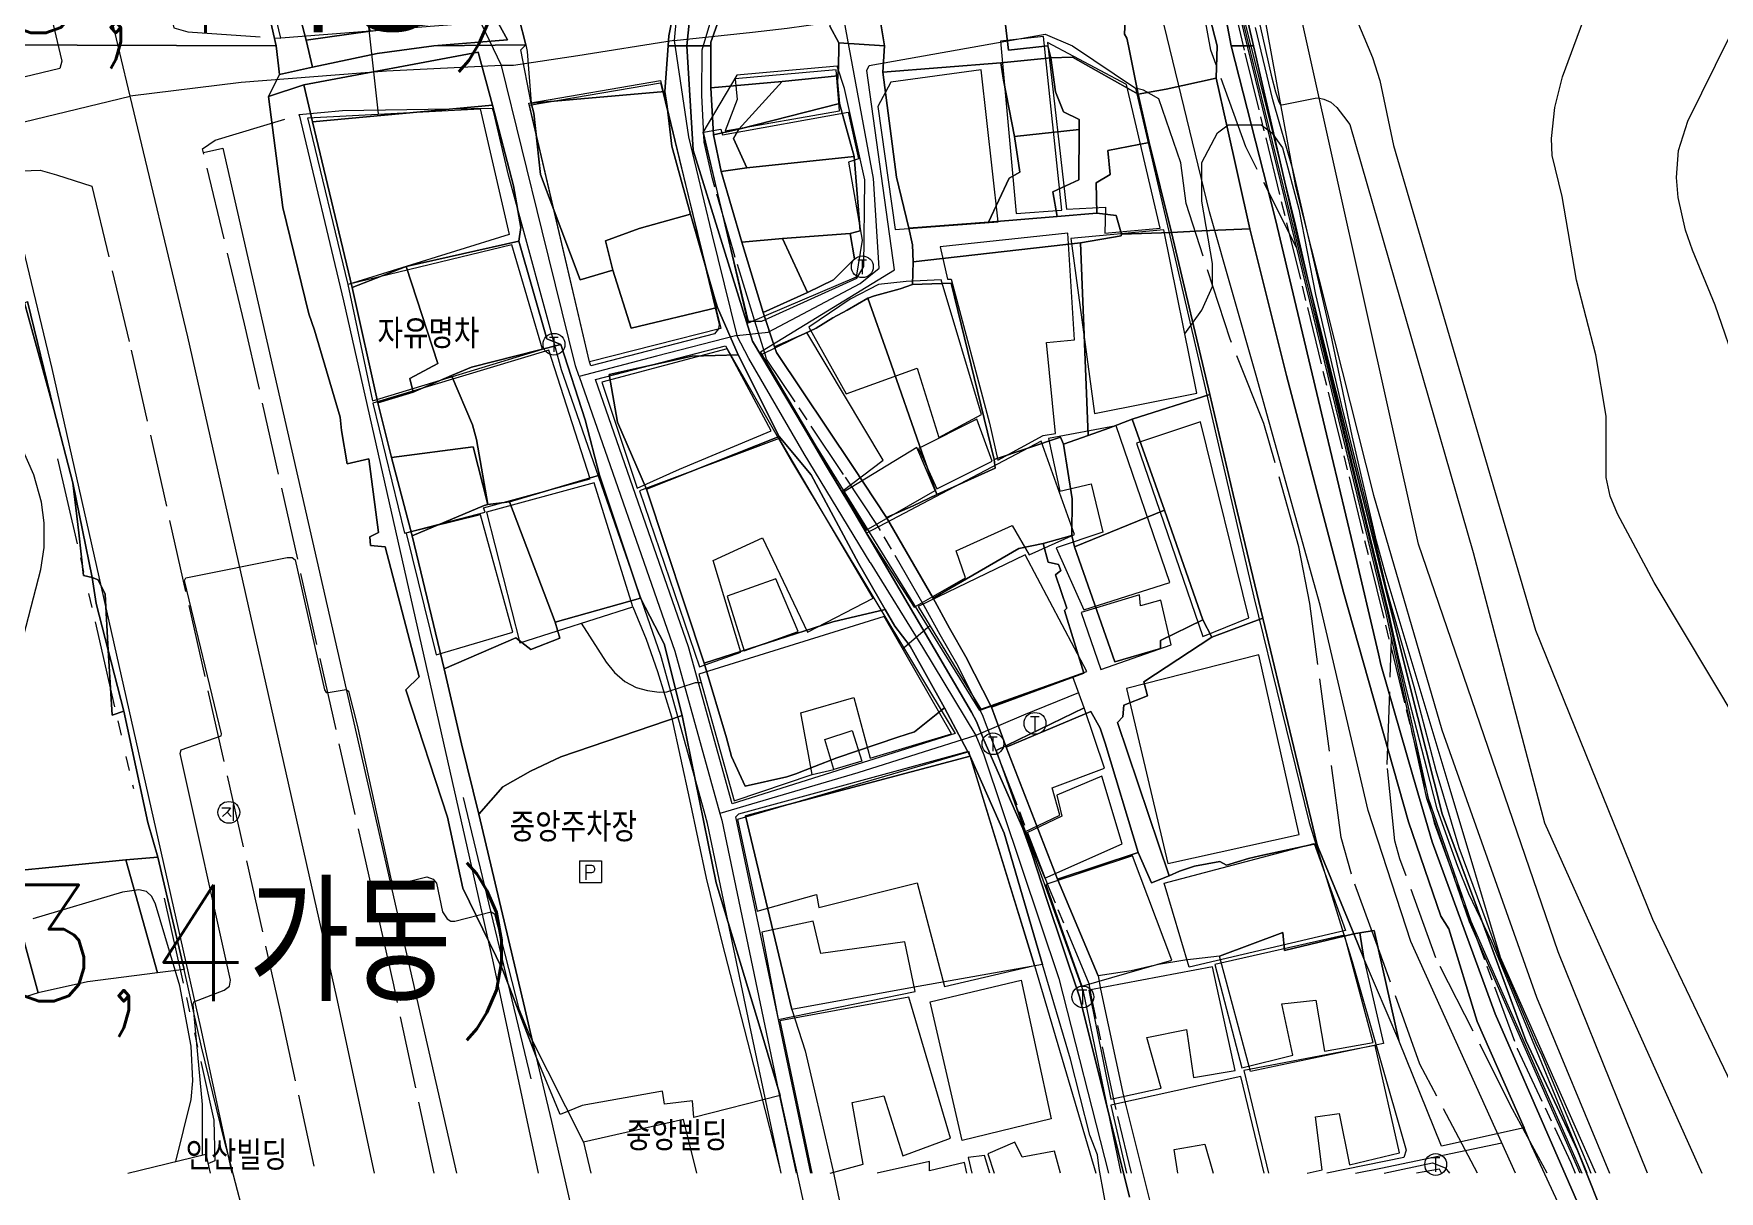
# Model space of a CAD drawing. Header units: feet. Extents: x 197796 to 199821, y 552499 to 555392.
# Drawn here: x 199165.5 to 199281.3, y 552827 to 552906.6 of the extents above; entities that cross this region are included whole.
import ezdxf

# ---------------------------------------------------------------- set-up
doc = ezdxf.new("R2010")
doc.units = ezdxf.units.FT
doc.header["$MEASUREMENT"] = 0
for name, pattern in [('ANYANG1', [11.5, 6, -1, 1, -1.5, 1, -1]), ('ANYANG2', [6, 5, -1]), ('JEON', [12, 4, -0.5, 1, -0.5, 4, -0.5, 1, -0.5])]:
    doc.linetypes.add(name, pattern=pattern)
for name, color, linetype in [('AAA001', 7, 'CONTINUOUS'), ('AAA008', 7, 'CONTINUOUS'), ('AAC001', 7, 'CONTINUOUS'), ('AAC006', 7, 'ANYANG1'), ('AD002', 7, 'CONTINUOUS'), ('AD0022', 1, 'CONTINUOUS'), ('ADA085', 1, 'CONTINUOUS'), ('AE001', 1, 'ANYANG2'), ('AE2301', 7, 'CONTINUOUS'), ('AZ0203', 7, 'CONTINUOUS'), ('AZ0205', 7, 'CONTINUOUS'), ('AZ0801', 7, 'CONTINUOUS'), ('AZ0803', 7, 'CONTINUOUS'), ('CAA001', 7, 'CONTINUOUS'), ('CAA002', 30, 'CONTINUOUS'), ('EA0018', 7, 'JEON'), ('wipco_지적', 20, 'CONTINUOUS'), ('ZC002', 7, 'CONTINUOUS'), ('ZC006', 7, 'CONTINUOUS'), ('ZC252', 7, 'CONTINUOUS')]:
    doc.layers.add(name, color=color, linetype=linetype)
doc.styles.add('GHS', font='ROMANS', dxfattribs={"bigfont": 'NGSW.shx'})
doc.styles.add('NGSW', font='ROMANS.shx', dxfattribs={"bigfont": 'NGSW.shx'})

# ---------------------------------------------------------------- blocks, each defined once
blk = doc.blocks.new('AZ0205')
at = {"layer": 'AZ0205'}
for points in [[(-0.48, 0.32), (0.11, 0.31), (-0.13, 0.01), (-0.44, -0.28)], [(-0.13, 0.01), (0.15, -0.29)], [(0.3, 0.55), (0.3, -0.58)]]:
    blk.add_lwpolyline(points, dxfattribs=at)
blk.add_circle((0, 0), 0.75, dxfattribs=at)
blk = doc.blocks.new('AZ0203')
at = {"layer": 'AZ0203'}
blk.add_circle((0, 0), 0.75, dxfattribs=at)
at = {"layer": 'AZ0203', "style": 'GHS'}
blk.add_text('T', height=1, dxfattribs=at).set_placement((-0.36, -0.52))
blk = doc.blocks.new('AE2301')
at = {"layer": 'AE2301'}
for points in [[(-0.77, 0.83), (0.73, 0.83)], [(-0.77, 0.83), (-0.77, -0.67)], [(0.73, 0.83), (0.73, -0.67)], [(-0.77, -0.67), (0.73, -0.67)]]:
    blk.add_lwpolyline(points, dxfattribs=at)
at = {"layer": 'AE2301', "style": 'GHS'}
blk.add_text('P', height=1, dxfattribs=at).set_placement((-0.51, -0.48))

msp = doc.modelspace()

# ---------------------------------------------------------------- linework, layer by layer
at = {"layer": 'AAA001', "color": 255}
for points in [[(199236.15, 552894.45), (199234.89, 552906.41), (199231.93, 552906.08), (199233, 552894.22), (199236.15, 552894.45)], [(199236.46, 552894.53), (199239.15, 552894.67), (199239.1, 552892.88), (199242.91, 552893.23), (199240.59, 552903.1), (199235.16, 552905.98), (199236.46, 552894.53)], [(199220.62, 552904.11), (199213.68, 552903.49), (199213.82, 552902.07), (199213.01, 552899.92), (199220.87, 552901.28), (199220.62, 552904.11)], [(199231.77, 552893.66), (199230.59, 552904.12), (199224.38, 552903.27), (199223.49, 552901.58), (199224.68, 552893.14), (199231.77, 552893.66)], [(199208.55, 552903.22), (199212.71, 552886.32), (199203.67, 552884.03), (199199.54, 552901.67), (199208.55, 552903.22)], [(199198.15, 552892.79), (199187.09, 552889.36), (199184.3, 552900.82), (199196.15, 552901.42), (199198.15, 552892.79)], [(199214.57, 552886.69), (199211.5, 552899.83), (199212.71, 552900.03), (199212.82, 552899.64), (199221.45, 552901.19), (199222.17, 552897.98), (199221.47, 552897.77), (199222.42, 552892.39), (199222.01, 552889.86), (199214.57, 552886.69)], [(199235.7, 552879.11), (199235.1, 552885.36), (199237.02, 552885.54), (199236.55, 552892.88), (199227.78, 552891.93), (199228.29, 552889.71), (199228.54, 552889.72), (199231.17, 552879.82), (199231.75, 552877.28), (199234.86, 552878.96), (199235.7, 552879.11)], [(199238.39, 552880.48), (199245.42, 552881.87), (199243.15, 552893.11), (199236.77, 552892.52), (199238.39, 552880.48)], [(199227.69, 552878.83), (199230.63, 552880.42), (199227.84, 552889.68), (199225.45, 552889.55), (199223.53, 552889.34), (199221.6, 552888.33), (199218.74, 552886.42), (199221.32, 552881.82), (199226.19, 552883.59), (199227.69, 552878.83)], [(199223.86, 552877.28), (199218.62, 552886.05), (199215.48, 552884.51), (199221.03, 552875.11), (199223.86, 552877.28)], [(199200.88, 552884.84), (199188.77, 552881.18), (199190.95, 552872.26), (199196.51, 552873.69), (199196.39, 552874), (199203.71, 552875.99), (199200.88, 552884.84)], [(199206.95, 552875.35), (199209.87, 552876.65), (199216.16, 552879.29), (199213.14, 552884.92), (199204.53, 552882.63), (199206.95, 552875.35)], [(199226.29, 552878.07), (199227.56, 552875.29), (199231.36, 552877.19), (199230.31, 552880.09), (199226.29, 552878.07)], [(199237.65, 552866.98), (199243.58, 552868.85), (199239.89, 552879.64), (199235.23, 552878.75), (199236.01, 552875.13), (199238.17, 552875.64), (199238.96, 552872.32), (199235.75, 552871.23), (199237.65, 552866.98)], [(199245.67, 552879.91), (199241.27, 552878.43), (199245.84, 552865.14), (199249.01, 552866.43), (199245.67, 552879.91)], [(199214.07, 552864.06), (199212.17, 552870.36), (199215.57, 552871.93), (199218.66, 552865.45), (199223.17, 552867.77), (199216.72, 552878.77), (199207.1, 552875.15), (199211.23, 552863.06), (199214.07, 552864.06)], [(199226, 552867.15), (199229.53, 552869.17), (199228.89, 552871.03), (199232.72, 552872.78), (199233.9, 552870.75), (199237.02, 552872.15), (199234.72, 552878.57), (199222.71, 552872.25), (199226, 552867.15)], [(199227.44, 552875.19), (199226.17, 552878.14), (199221.13, 552875.07), (199222.69, 552872.46), (199227.44, 552875.19)], [(199198.88, 552864.71), (199206.66, 552867.18), (199204, 552875.7), (199196.6, 552873.7), (199198.88, 552864.71)], [(199196.17, 552873.52), (199191.06, 552872.24), (199193.14, 552863.88), (199198.4, 552865.45), (199196.17, 552873.52)], [(199237.86, 552862.74), (199233.62, 552870.75), (199226.26, 552867.21), (199230.57, 552860.14), (199237.86, 552862.74)], [(199218.02, 552865.49), (199216.49, 552869.11), (199213.13, 552867.92), (199214.3, 552864.16), (199218.02, 552865.49)], [(199243.66, 552864.57), (199242.96, 552867.65), (199241.55, 552867.26), (199241.48, 552868.01), (199237.47, 552866.79), (199238.82, 552862.87), (199243.66, 552864.57)], [(199213.62, 552853.84), (199218.99, 552855.65), (199218.19, 552859.9), (199221.85, 552860.94), (199222.97, 552856.77), (199228.56, 552858.46), (199223.92, 552866.51), (199211.2, 552862.55), (199213.62, 552853.84)], [(199240.59, 552861.56), (199243.43, 552849.54), (199252.47, 552851.52), (199249.69, 552863.89), (199240.59, 552861.56)], [(199231.63, 552857.31), (199233.6, 552851.7), (199236, 552852.85), (199235.49, 552854.74), (199239.07, 552856.09), (199237.67, 552860.24), (199231.63, 552857.31)], [(199220.48, 552855.99), (199219.84, 552858.06), (199221.74, 552858.68), (199222.4, 552856.56), (199220.48, 552855.99)], [(199213.84, 552852.55), (199215.19, 552846.26), (199219.28, 552847.41), (199219.45, 552846.51), (199226.21, 552848.21), (199228.09, 552841.07), (199234.26, 552842.53), (199229.75, 552857.22), (199213.84, 552852.55)], [(199234.98, 552848.53), (199240.29, 552850.88), (199238.89, 552855.53), (199235.8, 552854.23), (199236.15, 552852.8), (199233.69, 552851.61), (199234.98, 552848.53)], [(199255.65, 552844.92), (199244.89, 552842.41), (199243.18, 552848.17), (199253.5, 552850.92), (199255.65, 552844.92)], [(199243.7, 552842.89), (199241.01, 552850.07), (199235.04, 552848.1), (199237.53, 552841.11), (199243.7, 552842.89)], [(199219.04, 552845.57), (199215.51, 552844.81), (199216.65, 552838.81), (199226.07, 552840.73), (199225.35, 552844.15), (199219.58, 552843.35), (199219.04, 552845.57)], [(199248.51, 552835.48), (199252.02, 552836.36), (199251.28, 552839.88), (199253.6, 552840.13), (199254.2, 552836.62), (199257.54, 552837.23), (199255.58, 552844.6), (199246.66, 552842.59), (199248.51, 552835.48)], [(199239.51, 552833.33), (199242.97, 552834.09), (199242, 552837.56), (199244.71, 552838.12), (199245.2, 552834.82), (199248.06, 552835.3), (199246.51, 552842.43), (199238, 552840.82), (199239.51, 552833.33)], [(199233.34, 552841.52), (199235.42, 552831.98), (199229.29, 552830.49), (199227.1, 552840.03), (199233.34, 552841.52)], [(199220.22, 552828.24), (199222.48, 552828.85), (199221.72, 552833.11), (199223.9, 552833.56), (199225.21, 552829.43), (199228.48, 552830.65), (199225.63, 552840.34), (199216.76, 552838.71), (199218.95, 552828.24)], [(199253.02, 552828.24), (199254.04, 552828.46), (199253.59, 552832.11), (199255.21, 552832.34), (199255.93, 552828.82), (199259.35, 552829.64), (199257.68, 552837.01), (199248.66, 552835.31), (199250.35, 552828.24)], [(199250.06, 552828.24), (199248.46, 552834.88), (199239.51, 552832.92), (199240.59, 552828.24)], [(199244.12, 552828.24), (199243.88, 552829.87), (199245.98, 552830.24), (199246.55, 552828.24)], [(199229.62, 552828.24), (199229.46, 552828.98), (199227.04, 552828.41), (199227.04, 552829.04), (199223.44, 552828.24)], [(199231.19, 552828.24), (199230.82, 552829.46), (199229.71, 552829.31), (199229.95, 552828.24)], [(199262.24, 552828.24), (199262.12, 552828.52), (199260.52, 552828.24)]]:
    msp.add_lwpolyline(points, dxfattribs=at)
at = {"layer": 'AAA008', "color": 255}
for points in [[(199187.05, 552889.35), (199188.75, 552881.35), (199200.43, 552884.91), (199198.33, 552892.07), (199187.05, 552889.35)], [(199211.05, 552828.24), (199210.13, 552831.93), (199203.27, 552830.38), (199203.77, 552828.24)], [(199171.94, 552828.25), (199177.29, 552829.55), (199177.59, 552828.25)], [(199236.05, 552828.24), (199235.65, 552829.76), (199233.42, 552829.35), (199232.91, 552830.37), (199231.06, 552829.56), (199231.49, 552828.24)]]:
    msp.add_lwpolyline(points, dxfattribs=at)
at = {"layer": 'AAC001', "color": 255}
for points in [[(199272.26, 552828.24), (199265.72, 552844.15), (199264.12, 552847.44), (199263.38, 552849.33), (199262.65, 552851.31), (199261.94, 552853.29), (199261.23, 552856.07), (199260.06, 552860.68), (199259.3, 552863.74), (199258.63, 552866.78), (199254.03, 552885.61), (199252.24, 552893.41), (199250.4, 552900.85), (199247.98, 552910.47)], [(199206.66, 552867.18), (199207.56, 552864.95), (199208.35, 552862.73), (199209.32, 552859.61), (199210.54, 552853.94), (199211.69, 552848.53), (199212.79, 552844.03), (199214.09, 552838.97), (199215.39, 552833.98), (199216.74, 552828.65), (199216.83, 552828.24)], [(199218.99, 552855.65), (199220.48, 552855.99)], [(199199.66, 552834.72), (199195.01, 552854.07)]]:
    msp.add_lwpolyline(points, dxfattribs=at)
at = {"layer": 'AAC006', "color": 255}
for points in [[(199167.1, 552877.37), (199172.31, 552854.69)], [(199174.43, 552847.15), (199177.85, 552831.89), (199177.91, 552829.09), (199177.44, 552828.89)]]:
    msp.add_lwpolyline(points, dxfattribs=at)
at = {"layer": 'AD002', "color": 255}
for points in [[(199202.8, 553034.85), (199204.4, 553026.94), (199205.55, 553021.78), (199205.72, 553020.87), (199208.34, 553006.69), (199208.61, 553005.2), (199209.16, 553001.19), (199210.83, 552978.71), (199211.03, 552975.57), (199212.2, 552955.04), (199213.05, 552944.57), (199209.49, 552906.12)], [(199188.9, 552828.25), (199186.3, 552840.33), (199176.06, 552885.74), (199172.1, 552902.29), (199170.67, 552908.25), (199169.16, 552914.6), (199159.78, 552951.41), (199156.52, 552963.72)], [(199197.62, 552904.4), (199196.25, 552907.28), (199193.4, 552919.48), (199192.78, 552922.94), (199191.37, 552932.96)], [(199209.49, 552906.12), (199214.88, 552906.7), (199217.26, 552906.98), (199221.18, 552907.53), (199230.8, 552909.35), (199242.21, 552911.16)], [(199253.46, 552868.85), (199249.5, 552883.1), (199246.3, 552894.34), (199242.21, 552911.16)], [(199213.8, 552885.85), (199215.95, 552886.07), (199222.29, 552889.42), (199223.59, 552890.47), (199223.19, 552896.63), (199221.18, 552907.53)], [(199209.49, 552906.12), (199202.88, 552905.08), (199198.45, 552904.42), (199197.62, 552904.4), (199189.71, 552904.01), (199179.73, 552903.24), (199172.1, 552902.29)], [(199209.49, 552906.12), (199210.48, 552899.5), (199212.06, 552892.9), (199213.8, 552885.85)], [(199202.96, 552883.03), (199202.71, 552883.75), (199200.41, 552893.05), (199197.62, 552904.4)], [(199116.64, 552892.64), (199128.14, 552893.67), (199141.31, 552895.48), (199148.03, 552896.48), (199172.1, 552902.29)], [(199213.8, 552885.85), (199208.27, 552884.41), (199202.96, 552883.03)], [(199222.97, 552870.24), (199218.42, 552877.71), (199214.62, 552884.25), (199213.8, 552885.85)], [(199202.96, 552883.03), (199209.53, 552864.14), (199212.63, 552852.98), (199212.76, 552852.51), (199216.79, 552833.32), (199217.87, 552828.24)], [(199222.97, 552870.24), (199226.56, 552864.41), (199230.23, 552858.33), (199230.78, 552857.01), (199235.95, 552841.63), (199239.36, 552828.24)], [(199267.33, 552828.24), (199260.14, 552844.16), (199257.2, 552853.18), (199253.9, 552867.29), (199253.46, 552868.85)], [(199237.3, 552861.28), (199233.5, 552859.73), (199230.23, 552858.33)], [(199230.23, 552858.33), (199222.12, 552855.76), (199212.63, 552852.98)], [(199256.34, 552828.24), (199258.07, 552828.59), (199266.4, 552830.32)]]:
    msp.add_lwpolyline(points, dxfattribs=at)
at = {"layer": 'AD0022', "color": 255}
for points in [[(199271.79, 552828.24), (199270.62, 552830.9), (199269.96, 552832.39), (199264.17, 552845.52), (199261.23, 552854), (199258.44, 552866.73), (199249.21, 552904.52), (199246.18, 552916.9), (199245.29, 552923.72), (199245.24, 552931.84), (199245.6, 552937.43), (199246.64, 552940.93), (199254.07, 552965.87), (199261.96, 552990.41), (199266.87, 553006.44), (199275.59, 553025.65), (199279.55, 553035.12), (199281.8, 553043.26)], [(199240.22, 552828.24), (199237.64, 552840.73), (199231.63, 552857.31), (199237.67, 552860.24), (199236.9, 552862.36), (199230.5, 552860.05), (199219.28, 552878.21), (199215.43, 552884.72), (199224.64, 552890.35), (199222.75, 552904.06), (199222.91, 552904.42), (199235.01, 552906.57), (199236.88, 552905.76), (199241.22, 552902.85), (199249.35, 552867.84), (199253.16, 552852.35), (199256.11, 552842.8), (199259.82, 552829.83), (199259.67, 552829.31), (199254.37, 552828.24)], [(199216.84, 552828.24), (199214.69, 552838.4), (199211.79, 552852.28), (199211.55, 552853.13), (199208.57, 552863.84), (199202.09, 552882.49), (199201.75, 552883.47), (199198.1, 552896.86), (199197.09, 552901.17), (199197.01, 552901.45), (199186.68, 552901.28), (199183.71, 552901.02), (199186.77, 552888.23), (199197.04, 552842.7), (199200.15, 552828.24)], [(199163.59, 552828.25), (199153.31, 552880.92), (199151.09, 552893.53), (199151.93, 552894.33), (199163.46, 552897.12), (199166.71, 552883.57), (199176.92, 552838.26), (199179.08, 552828.25)], [(199218.89, 552828.24), (199213.73, 552852.75), (199213.93, 552852.96), (199229.74, 552857.26), (199234.26, 552842.53), (199238.49, 552828.24)], [(199258.31, 552828.24), (199261.63, 552828.94), (199262.51, 552828.6), (199262.81, 552828.24)]]:
    msp.add_lwpolyline(points, dxfattribs=at)
for points in [[(199182.36, 552966.63), (199188.4, 552943.32), (199191.79, 552922.6), (199195.21, 552908.19), (199195.11, 552907.54), (199194.77, 552907.24), (199182.45, 552906.28), (199179.84, 552917.23), (199170.43, 552954.18), (199168.04, 552963.18)], [(199220.69, 552904.37), (199213.81, 552903.75), (199211.47, 552899.81), (199214.59, 552886.83), (199215.51, 552886.83), (199222.06, 552889.79), (199222.54, 552890.58), (199222.61, 552896.55), (199221.21, 552902.82)], [(199208.55, 552903.37), (199212.59, 552886.59), (199212.53, 552886.29), (199212.26, 552885.96), (199203.76, 552883.76), (199203.67, 552884.03), (199199.51, 552901.81)], [(199213.02, 552885.13), (199217.56, 552877.2), (199228.82, 552858.48), (199213.49, 552853.63), (199210.48, 552864.44), (199204.09, 552882.81)]]:
    msp.add_lwpolyline(points, close=True, dxfattribs=at)
at = {"layer": 'ADA085', "color": 255}
for points in [[(199276.41, 552828.24), (199270.27, 552843.45), (199260.66, 552871.49), (199251.21, 552914.06), (199250.89, 552918.5), (199250.78, 552924.67)], [(199248.29, 552924.35), (199248.9, 552914.13), (199252.21, 552896.08), (199257.58, 552874.86), (199262.27, 552858.72), (199268.79, 552840.35), (199273.79, 552828.24)]]:
    msp.add_lwpolyline(points, dxfattribs=at)
at = {"layer": 'AE001', "color": 255}
for points in [[(199155.03, 552995.28), (199159.22, 552969.14), (199163.65, 552952.42), (199173.04, 552915.56), (199175.09, 552906.99), (199176.05, 552906.73), (199182.45, 552906.28)], [(199147.34, 552960.9), (199150.56, 552960.76), (199151.92, 552960.59), (199152.71, 552960.29), (199153.59, 552959.17), (199155.91, 552950.4), (199165.28, 552913.64), (199167.4, 552904.71), (199167.25, 552904.2), (199162.07, 552902.95)], [(199252.29, 552891.89), (199248.79, 552898.82), (199246.39, 552905.46), (199243.68, 552920.24), (199243.48, 552923.23), (199243.59, 552924.8), (199245.24, 552931.84)], [(199255.36, 552851.32), (199253.19, 552867.41), (199252.44, 552871.31), (199250.04, 552879.8), (199247.71, 552885.59), (199244.69, 552894.93), (199244.33, 552897.72), (199242.81, 552902.11), (199241.76, 552902.72), (199241.22, 552902.85)], [(199192.99, 552828.24), (199190.21, 552841.19), (199179.96, 552886.65), (199177.07, 552898.68), (199177.93, 552899.27), (199183.71, 552901.02)], [(199163.46, 552897.12), (199165.9, 552897.21), (199167.03, 552896.88), (199169.46, 552896.12), (199172.16, 552884.83), (199182.39, 552839.47), (199184.81, 552828.25)], [(199269.52, 552828.24), (199267.13, 552832.64), (199261.87, 552843.04), (199259.39, 552849.86), (199259.05, 552851.1), (199258.52, 552856.34), (199258.82, 552864.98)], [(199264.73, 552828.24), (199260.77, 552835.73), (199258.02, 552843.42), (199256.05, 552848.8), (199255.36, 552851.32)]]:
    msp.add_lwpolyline(points, dxfattribs=at)
at = {"layer": 'AZ0801', "color": 255}
msp.add_lwpolyline([(199269.24, 553011.65), (199266.96, 553006.4), (199262.06, 552990.38), (199254.16, 552965.84), (199245.69, 552937.41), (199245.34, 552931.84), (199245.39, 552923.73), (199246.28, 552916.92), (199258.54, 552866.75), (199261.33, 552854.03), (199264.26, 552845.56), (199271.9, 552828.24)], dxfattribs=at)
at = {"layer": 'AZ0803', "color": 255}
msp.add_lwpolyline([(199177.13, 552898.43), (199178.47, 552898.72), (199194.52, 552828.24)], dxfattribs=at)
at = {"layer": 'CAA001', "color": 255, "elevation": 30}
msp.add_lwpolyline([(199272.85, 552828.24), (199266.31, 552843.07), (199262.85, 552854.63), (199258.38, 552869.53), (199257.78, 552871.7), (199256.11, 552878.95), (199254.65, 552885.95), (199252.05, 552897.18), (199250.66, 552902.04), (199249.46, 552907.02)], dxfattribs=at)
at = {"layer": 'CAA002', "color": 255}
for points, elevation in [([(199282.65, 552859.21), (199276.86, 552868.85), (199274.35, 552873.59), (199273.85, 552874.8), (199273.57, 552876.08), (199273.58, 552880.3), (199272.87, 552884.51), (199271.54, 552889.64), (199270.55, 552895.41), (199269.85, 552898.23), (199269.81, 552899.39), (199270.04, 552901.51), (199270.57, 552903.62), (199272.59, 552909.1), (199273.54, 552911.24), (199275.67, 552914.91), (199278.94, 552921.07), (199281.2, 552926.89), (199283.62, 552932.3)], 32), ([(199249.4, 552908.84), (199250.54, 552903.75), (199250.83, 552902.59), (199251.06, 552901.9), (199251.16, 552901.73), (199251.27, 552901.7), (199253.57, 552902.16), (199253.78, 552902.18), (199254.17, 552902.1), (199254.63, 552901.88), (199255.06, 552901.52), (199255.51, 552900.93), (199255.94, 552900.35), (199264.42, 552870.92), (199269.34, 552852.32), (199280.15, 552828.24)], 31), ([(199256.12, 552908.23), (199257.5, 552904.96), (199258.01, 552903.37), (199258.94, 552898.91), (199268.7, 552865.59), (199276.75, 552845.71), (199284.97, 552828.57)], 32), ([(199188.47, 552907.06), (199189.14, 552901.09)], 28), ([(199282.69, 552883.21), (199281.07, 552887.93), (199279.5, 552891.71), (199279.02, 552893.08), (199278.53, 552895.33), (199278.41, 552896.7), (199278.55, 552898.57), (199279.18, 552900.57), (199282.06, 552906.38)], 31), ([(199244.6, 552885.95), (199245.77, 552887.59), (199246.51, 552889.22), (199246.51, 552890.79), (199245.77, 552895.07), (199245.77, 552897.73), (199246.85, 552899.78), (199247.58, 552900.32), (199248.71, 552900.32), (199249.84, 552900.32), (199250.58, 552899.78), (199251.31, 552898.75), (199252.45, 552894.53), (199253.58, 552888.66), (199255.44, 552880.7), (199257.31, 552873.21), (199258.44, 552868.45), (199260.35, 552861.7), (199261.87, 552855.92), (199263.43, 552850.64), (199265.36, 552845.45), (199266.27, 552843), (199268.74, 552837.19), (199269.14, 552836.32), (199269.74, 552834.89), (199272.28, 552828.82), (199272.51, 552828.24)], 29), ([(199164.43, 552863.91), (199165.96, 552869.75), (199166.17, 552871.26), (199166.18, 552872.96), (199165.99, 552874.39), (199165.47, 552876.27), (199163.08, 552881.61)], 28), ([(199177.06, 552829.49), (199177.06, 552832.96), (199176.43, 552839.84), (199176.46, 552840.03), (199178.55, 552840.82), (199178.93, 552841.1), (199178.99, 552841.52), (199175.52, 552857.1), (199175.59, 552857.36), (199178.34, 552858.31), (199178.38, 552858.44), (199175.82, 552868.99), (199175.92, 552869.18), (199182.89, 552870.57), (199183.24, 552870.57), (199183.43, 552870.41), (199185.46, 552861.48), (199185.56, 552861.29), (199185.71, 552861.29), (199186.95, 552861.51), (199187.11, 552861.38), (199187.7, 552859.04), (199190.04, 552848.39), (199190.14, 552848.23), (199190.45, 552848.11), (199192.48, 552848.61), (199192.93, 552848.45), (199193.15, 552848.17), (199193.56, 552846.2), (199193.88, 552845.73), (199194.13, 552845.57), (199194.42, 552845.57), (199196.92, 552846.2), (199197.14, 552846.08), (199198.82, 552839.55), (199199.54, 552837.74), (199203.27, 552830.38)], 27), ([(199203.1, 552866.05), (199204.81, 552863.38), (199205.4, 552862.66), (199206.09, 552862.06), (199206.88, 552861.63), (199207.67, 552861.43), (199208.45, 552861.31), (199209, 552861.35), (199210.95, 552861.97), (199211.36, 552861.99)], 28), ([(199225.2, 552864.29), (199227.06, 552865.89)], 28), ([(199175.23, 552829.05), (199176.28, 552833.3), (199176.41, 552834.59), (199176.28, 552836.98), (199175.5, 552841.12), (199173.84, 552846.73), (199173.59, 552847.27), (199173.21, 552847.6), (199172.69, 552847.72), (199171.56, 552847.56), (199165.4, 552845.74)], 28)]:
    msp.add_lwpolyline(points, dxfattribs=dict(at, elevation=elevation))
at = {"layer": 'EA0018', "color": 255}
for points in [[(199366.65, 553108.3), (199357.5, 553103.24), (199348.56, 553098.3), (199342, 553094.42), (199333.34, 553086.9), (199320.41, 553075.16), (199311.08, 553066.13), (199303.16, 553057.87), (199286.84, 553034.64), (199283.08, 553029.87), (199274.71, 553017.43), (199270.08, 553010.54), (199262.85, 552992.78), (199258.51, 552979.3), (199250.42, 552954.47), (199246.97, 552943.74), (199245.56, 552938.25), (199244.56, 552930.62), (199246.43, 552915.21), (199248.73, 552905.25), (199261.74, 552852.32), (199267.46, 552836.81), (199271.13, 552828.98), (199271.43, 552828.24)], [(199240.94, 552828.24), (199239.79, 552833.01), (199238.19, 552840.37), (199238.03, 552841.27), (199235.23, 552847.95), (199231.72, 552857.03), (199230.7, 552859.76), (199228.93, 552863.26), (199227.78, 552865.26), (199226.69, 552867.25), (199223.48, 552872.78), (199221.14, 552876.29), (199215.85, 552884.21), (199215.76, 552884.56), (199215.01, 552886.89), (199213.54, 552891.71), (199212.12, 552896.62), (199211.55, 552899.13), (199211.4, 552902.36), (199211.42, 552905.48), (199212.92, 552910.49)]]:
    msp.add_lwpolyline(points, dxfattribs=at)
at = {"layer": 'wipco_지적', "color": 20}
for points in [[(199164.94, 552975.26), (199167.47, 552965.19), (199166.65, 552962.46), (199168.86, 552952.67), (199169.6, 552952.75), (199171.45, 552943.2), (199172.52, 552939.73), (199173.52, 552940.03), (199173.54, 552937.07), (199173.8, 552935.69), (199174.2, 552934.47), (199175.99, 552929.78), (199177.95, 552930.61), (199178.28, 552929.14), (199176.33, 552928.62), (199178.98, 552918.21), (199180.16, 552912.82), (199181.11, 552910.2), (199182.12, 552905.76), (199161.57, 552905.84)], [(199211.64, 552918.32), (199210.36, 552905.76), (199209.07, 552905.76), (199209.12, 552906.46), (199211.25, 552917.01)], [(199213.76, 552910.9), (199212.01, 552906.01), (199212.01, 552905.76), (199210.36, 552905.76), (199211.64, 552918.32)], [(199211.25, 552917.01), (199209.12, 552906.46), (199209.07, 552905.76), (199208.86, 552902.61), (199199.66, 552901.81), (199198.96, 552905.49), (199199.29, 552905.84), (199198.81, 552907.71)], [(199247.06, 552915.58), (199249.33, 552905.76), (199248.19, 552905.76), (199247.78, 552905.76), (199247.78, 552905.76), (199246.08, 552914.89)], [(199273.76, 552824.4), (199271.63, 552829.76), (199268.04, 552837.37), (199265.52, 552844.25), (199262.3, 552852.94), (199260.08, 552861.74), (199257.2, 552873.23), (199254.98, 552882.02), (199252.46, 552892.1), (199249.33, 552905.76), (199247.06, 552915.58)], [(199270.4, 552825.9), (199268.46, 552830.09), (199267.94, 552831.35), (199264.71, 552838.67), (199262.75, 552845.04), (199262.21, 552845.92), (199259.97, 552852.39), (199255.52, 552868.2), (199251.6, 552883.08), (199249.07, 552893.18), (199247.46, 552900.38), (199246.76, 552903.53), (199246.82, 552905.76), (199244.6, 552914.39)], [(199246.08, 552914.89), (199247.78, 552905.76), (199250.83, 552893.82), (199254.23, 552879.54), (199256.15, 552871.47), (199257.92, 552863.96), (199258.07, 552863.21), (199260.3, 552855.49), (199261.61, 552851.03), (199263.91, 552844.76), (199265.94, 552839.2), (199270.04, 552829.79), (199273.24, 552822.43)], [(199223.17, 552910.46), (199223.95, 552905.76), (199220.82, 552905.96), (199220.19, 552907.11)], [(199198.81, 552907.71), (199199.29, 552905.84), (199192.96, 552905.76), (199198.04, 552906.17), (199197.17, 552907.76)], [(199161.57, 552905.84), (199182.12, 552905.76), (199182.36, 552903.8), (199181.6, 552902.27), (199182.58, 552894.65), (199184.38, 552887.34), (199184.76, 552886.21), (199186.54, 552880.23), (199186.63, 552879.3), (199187.01, 552877.01), (199188.51, 552877.36), (199189.17, 552872.29), (199188.58, 552871.99), (199188.61, 552871.39), (199189.63, 552871.32), (199191.95, 552862.38), (199191.04, 552861.47), (199193.9, 552852.72), (199194.97, 552847.83), (199197.71, 552842.19), (199199.98, 552836.3), (199201.06, 552831.8), (199202.9, 552823.78)], [(199221.54, 552811.93), (199216.77, 552833.57), (199215.44, 552838.04), (199212.39, 552848.2), (199211.83, 552850.92), (199210.05, 552859.71), (199208.81, 552864.63), (199207.18, 552867.78), (199204.37, 552876.24), (199203.38, 552880.04), (199201.71, 552885.23), (199200.73, 552885.62), (199198.82, 552892.34), (199198.94, 552893.28), (199198.45, 552896.14), (199197.01, 552901.68), (199196.02, 552905.33), (199184.03, 552903.09), (199181.6, 552902.27), (199182.36, 552903.8), (199184.63, 552904.29), (199189.08, 552905.24), (199192.96, 552905.76), (199192.96, 552905.76), (199199.29, 552905.84), (199199.39, 552905.36), (199199.66, 552901.81), (199199.85, 552901.13), (199200.31, 552896.91), (199203.03, 552889.67), (199205.28, 552890.34), (199206.54, 552886.35), (199212.48, 552887.76), (199213.9, 552884.51), (199210.72, 552884.43), (199205.02, 552883.17), (199205.59, 552879.89), (199207.59, 552875.28), (199211.55, 552863.3), (199213.08, 552858.18), (199213.43, 552856.89), (199214.37, 552854.86), (199217.25, 552855.5), (199217.86, 552855.69), (199219.14, 552856.21), (199220.68, 552856.8), (199224.86, 552858.23), (199226.02, 552858.58), (199228.08, 552860.24), (199229.84, 552856.91), (199214.4, 552852.81), (199217.59, 552839.49), (199218.49, 552836.66), (199219.21, 552833.6), (199220.4, 552828.47), (199222.07, 552820.53)], [(199239.41, 552824.79), (199238.71, 552828.56), (199238.59, 552829.51), (199238.08, 552830.85), (199236.75, 552836.08), (199234.82, 552842.59), (199232.17, 552851.61), (199229.84, 552856.91), (199228.08, 552860.24), (199225.71, 552864.49), (199224.66, 552865.86), (199224.01, 552867.01), (199222.17, 552870.19), (199218.92, 552876.27), (199216.72, 552878.89), (199213.9, 552884.51), (199212.48, 552887.76), (199212.3, 552888.37), (199210.62, 552894.18), (199209.34, 552898.86), (199209.02, 552901.58), (199208.86, 552902.61), (199209.07, 552905.76), (199209.07, 552905.76), (199210.36, 552905.76), (199210.8, 552898.59), (199212.8, 552892.16), (199214.87, 552885.46), (199218.39, 552879.56), (199219.96, 552876.85), (199221.63, 552874.08), (199225.2, 552868.03), (199229.94, 552859.94), (199230.27, 552859.3), (199230.79, 552858.03), (199233.47, 552851.94), (199234.08, 552850.22), (199235.14, 552846.98), (199237.35, 552840.36), (199239.23, 552832.88), (199240.8, 552826.58)], [(199240.8, 552826.58), (199239.23, 552832.88), (199237.35, 552840.36), (199235.14, 552846.98), (199234.08, 552850.22), (199233.47, 552851.94), (199230.79, 552858.03), (199230.27, 552859.3), (199229.94, 552859.94), (199225.2, 552868.03), (199221.63, 552874.08), (199219.96, 552876.85), (199218.39, 552879.56), (199214.87, 552885.46), (199212.8, 552892.16), (199210.8, 552898.59), (199210.36, 552905.76), (199210.36, 552905.76), (199212.01, 552905.76), (199212.02, 552902.88), (199212.19, 552899.65), (199212.73, 552897.12), (199214.14, 552892.25), (199215.62, 552887.43), (199216.38, 552885.07), (199216.52, 552884.68), (199221.77, 552876.84), (199224.1, 552873.33), (199227.29, 552867.77), (199228.42, 552865.72), (199229.55, 552863.75), (199231.32, 552860.28), (199232.31, 552857.54), (199235.85, 552848.46), (199238.64, 552841.82), (199238.81, 552840.9), (199240.39, 552833.54), (199242.28, 552825.93)], [(199273.24, 552822.43), (199270.04, 552829.79), (199265.94, 552839.2), (199263.91, 552844.76), (199261.61, 552851.03), (199260.3, 552855.49), (199258.07, 552863.21), (199257.92, 552863.96), (199256.15, 552871.47), (199254.23, 552879.54), (199250.83, 552893.82), (199247.78, 552905.76), (199248.19, 552905.76), (199249.33, 552905.76), (199249.33, 552905.76), (199252.46, 552892.1), (199254.98, 552882.02), (199257.2, 552873.23), (199260.08, 552861.74), (199262.3, 552852.94), (199265.52, 552844.25), (199268.04, 552837.37), (199271.63, 552829.76), (199273.76, 552824.4)], [(199164.82, 552888.08), (199166.85, 552880.75), (199168.15, 552875.7), (199168.57, 552872.27), (199168.89, 552869.34), (199169.49, 552869.21), (199169.75, 552867.41), (199170.57, 552864.2), (199170.86, 552859.74), (199171.66, 552860.02), (199173.31, 552852.36), (199173.99, 552849.98), (199171.79, 552849.78), (199163.49, 552848.95)], [(199180.64, 552822.57), (199178.56, 552830.55), (199177, 552836.92), (199175.8, 552842.24), (199173.99, 552849.98), (199173.31, 552852.36), (199171.66, 552860.02), (199170.57, 552864.2), (199170.37, 552868.06), (199169.88, 552869.04), (199169.49, 552869.21), (199168.15, 552875.7), (199166.85, 552880.75), (199165.03, 552888.17)]]:
    msp.add_lwpolyline(points, dxfattribs=at)
for points in [[(199178.28, 552929.14), (199178.44, 552929.16), (199180.97, 552919.15), (199180.96, 552918.97), (199182.31, 552913.35), (199184.19, 552906.16), (199184.63, 552904.29), (199182.36, 552903.8), (199182.12, 552905.76), (199181.11, 552910.2), (199180.16, 552912.82), (199178.98, 552918.21), (199176.33, 552928.62), (199178.28, 552929.14)], [(199216.1, 552927.03), (199214.86, 552915.99), (199214.61, 552913.41), (199216.95, 552910.85), (199218.39, 552909.72), (199220.55, 552910.09), (199220.19, 552907.11), (199220.82, 552905.96), (199220.81, 552905.76), (199220.78, 552904.26), (199220.75, 552903.69), (199216.91, 552903.31), (199212.02, 552902.88), (199212.01, 552905.76), (199212.01, 552906.01), (199213.76, 552910.9), (199213.99, 552915.99), (199214.26, 552922.86), (199214.78, 552927.17), (199216.1, 552927.03)], [(199182.31, 552913.35), (199187.32, 552914.8), (199188.81, 552907.84), (199188.43, 552907.35), (199188.59, 552906.77), (199184.19, 552906.16), (199182.31, 552913.35)], [(199244.6, 552914.39), (199246.82, 552905.76), (199246.76, 552903.53), (199243.31, 552902.77), (199241.4, 552902.44), (199240.73, 552905.76), (199240.62, 552906.29), (199240.45, 552906.56), (199240.72, 552912.16), (199239.86, 552912.47), (199239.9, 552913.34), (199242.14, 552913.16), (199244.6, 552914.39)], [(199236.49, 552912.18), (199239.86, 552912.47), (199240.72, 552912.16), (199240.45, 552906.56), (199240.62, 552906.29), (199240.73, 552905.76), (199241.4, 552902.44), (199236.87, 552904.98), (199235.4, 552904.93), (199235.19, 552905.76), (199232.49, 552905.46), (199232.08, 552908.73), (199231.3, 552909.53), (199231.36, 552911.42), (199236.49, 552912.18)], [(199231.3, 552909.53), (199232.08, 552908.73), (199232.49, 552905.46), (199235.19, 552905.76), (199235.4, 552904.93), (199231.95, 552904.59), (199223.85, 552903.94), (199223.95, 552905.76), (199223.17, 552910.46), (199231.36, 552911.42), (199231.3, 552909.53)], [(199198.04, 552906.17), (199192.96, 552905.76), (199189.08, 552905.24), (199184.63, 552904.29), (199184.19, 552906.16), (199188.59, 552906.77), (199197.17, 552907.76), (199198.04, 552906.17)], [(199197.01, 552901.68), (199184.62, 552900.53), (199184.03, 552903.09), (199196.02, 552905.33), (199197.01, 552901.68)], [(199220.82, 552905.96), (199223.95, 552905.76), (199223.85, 552903.94), (199224.77, 552896.73), (199225.62, 552893.22), (199225.88, 552892.08), (199225.93, 552890.91), (199225.89, 552889.35), (199225.04, 552889.06), (199223.26, 552888.58), (199222.8, 552888.42), (199221.39, 552887.58), (199220.4, 552887.05), (199219.25, 552886.34), (199218.43, 552885.95), (199216.38, 552885.07), (199215.62, 552887.43), (199218.67, 552888.81), (199220.45, 552889.66), (199221.89, 552891.11), (199221.59, 552892.86), (199222.27, 552893.03), (199221.86, 552898.14), (199220.85, 552901.79), (199220.72, 552903.29), (199220.75, 552903.69), (199220.78, 552904.26), (199220.81, 552905.76), (199220.82, 552905.96)], [(199231.95, 552904.59), (199235.4, 552904.93), (199235.71, 552902.6), (199236.27, 552901.23), (199237.33, 552900.69), (199237.33, 552900.01), (199232.89, 552899.52), (199232.14, 552903.4), (199231.95, 552904.59)], [(199235.4, 552904.93), (199236.87, 552904.98), (199241.4, 552902.44), (199242.16, 552899.11), (199239.3, 552898.56), (199239.46, 552896.92), (199238.51, 552896.35), (199238.56, 552894.26), (199235.82, 552894.02), (199235.53, 552895.72), (199237.32, 552896.54), (199237.33, 552900.01), (199237.33, 552900.69), (199236.27, 552901.23), (199235.71, 552902.6), (199235.4, 552904.93)], [(199220.75, 552903.69), (199220.72, 552903.29), (199220.85, 552901.79), (199213.93, 552900.03), (199216.91, 552903.31), (199220.75, 552903.69)], [(199223.85, 552903.94), (199231.95, 552904.59), (199232.14, 552903.4), (199232.89, 552899.52), (199233.25, 552897.07), (199232.53, 552896.67), (199231.11, 552893.64), (199225.62, 552893.22), (199224.77, 552896.73), (199223.85, 552903.94)], [(199184.03, 552903.09), (199184.62, 552900.53), (199187.35, 552889.14), (199189.13, 552881.21), (199190.07, 552877.46), (199191.47, 552872.07), (199193.68, 552862.92), (199194.88, 552857.76), (199196.06, 552852.93), (199199.22, 552839.57), (199199.98, 552836.3), (199197.71, 552842.19), (199194.97, 552847.83), (199193.9, 552852.72), (199191.04, 552861.47), (199191.95, 552862.38), (199189.63, 552871.32), (199188.61, 552871.39), (199188.58, 552871.99), (199189.17, 552872.29), (199188.51, 552877.36), (199187.01, 552877.01), (199186.63, 552879.3), (199186.54, 552880.23), (199184.76, 552886.21), (199184.38, 552887.34), (199182.58, 552894.65), (199181.6, 552902.27), (199184.03, 552903.09)], [(199208.86, 552902.61), (199209.02, 552901.58), (199209.34, 552898.86), (199210.62, 552894.18), (199207.09, 552893.21), (199204.78, 552892.35), (199205.28, 552890.34), (199203.03, 552889.67), (199200.31, 552896.91), (199199.85, 552901.13), (199199.66, 552901.81), (199208.86, 552902.61)], [(199212.02, 552902.88), (199216.91, 552903.31), (199213.93, 552900.03), (199212.19, 552899.65), (199212.02, 552902.88)], [(199246.76, 552903.53), (199247.46, 552900.38), (199249.07, 552893.18), (199245.77, 552893.03), (199243.68, 552892.92), (199242.16, 552899.11), (199241.4, 552902.44), (199243.31, 552902.77), (199246.76, 552903.53)], [(199184.62, 552900.53), (199197.01, 552901.68), (199198.45, 552896.14), (199198.94, 552893.28), (199198.82, 552892.34), (199191.07, 552890.58), (199187.35, 552889.14), (199184.62, 552900.53)], [(199213.93, 552900.03), (199220.85, 552901.79), (199221.86, 552898.14), (199214.49, 552897.38), (199213.58, 552899.4), (199213.93, 552900.03)], [(199213.93, 552900.03), (199213.58, 552899.4), (199214.49, 552897.38), (199212.73, 552897.12), (199212.19, 552899.65), (199213.93, 552900.03)], [(199237.33, 552900.01), (199237.32, 552896.54), (199235.53, 552895.72), (199235.82, 552894.02), (199231.11, 552893.64), (199232.53, 552896.67), (199233.25, 552897.07), (199232.89, 552899.52), (199237.33, 552900.01)], [(199242.16, 552899.11), (199243.68, 552892.92), (199240.24, 552892.81), (199239.88, 552894.1), (199238.56, 552894.26), (199238.51, 552896.35), (199239.46, 552896.92), (199239.3, 552898.56), (199242.16, 552899.11)], [(199214.49, 552897.38), (199221.86, 552898.14), (199222.27, 552893.03), (199221.59, 552892.86), (199216.94, 552892.52), (199214.14, 552892.25), (199212.73, 552897.12), (199214.49, 552897.38)], [(199205.28, 552890.34), (199204.78, 552892.35), (199207.09, 552893.21), (199210.62, 552894.18), (199212.3, 552888.37), (199212.48, 552887.76), (199206.54, 552886.35), (199205.28, 552890.34)], [(199238.56, 552894.26), (199239.88, 552894.1), (199240.24, 552892.81), (199240.23, 552892.69), (199237.44, 552892.22), (199225.93, 552890.91), (199225.88, 552892.08), (199225.62, 552893.22), (199231.11, 552893.64), (199235.82, 552894.02), (199238.56, 552894.26)], [(199198.82, 552892.34), (199200.73, 552885.62), (199201.71, 552885.23), (199195.56, 552883.67), (199194.18, 552883.1), (199191.55, 552881.94), (199191.33, 552882.89), (199193.25, 552883.92), (199191.07, 552890.58), (199198.82, 552892.34)], [(199216.94, 552892.52), (199218.67, 552888.81), (199215.62, 552887.43), (199214.14, 552892.25), (199216.94, 552892.52)], [(199221.59, 552892.86), (199221.89, 552891.11), (199220.45, 552889.66), (199218.67, 552888.81), (199216.94, 552892.52), (199221.59, 552892.86)], [(199237.44, 552892.22), (199237.96, 552878.96), (199236.25, 552878.36), (199236.06, 552878.85), (199231.49, 552877.32), (199228.53, 552889.43), (199225.89, 552889.35), (199225.93, 552890.91), (199237.44, 552892.22)], [(199240.24, 552892.81), (199243.68, 552892.92), (199246.33, 552881.79), (199240.99, 552880.09), (199239.37, 552879.47), (199237.96, 552878.96), (199237.44, 552892.22), (199240.23, 552892.69), (199240.24, 552892.81)], [(199256.63, 552844.76), (199256.21, 552844.7), (199253.78, 552850.64), (199253.68, 552850.92), (199249.97, 552866.41), (199247.93, 552874.91), (199246.33, 552881.79), (199243.68, 552892.92), (199245.77, 552893.03), (199249.07, 552893.18), (199251.6, 552883.08), (199255.52, 552868.2), (199259.97, 552852.39), (199262.21, 552845.92), (199262.75, 552845.04), (199264.71, 552838.67), (199267.94, 552831.35), (199262.24, 552830.1), (199259.31, 552837.36), (199257.61, 552844.93), (199256.63, 552844.76)], [(199191.07, 552890.58), (199193.25, 552883.92), (199191.33, 552882.89), (199191.55, 552881.94), (199189.13, 552881.21), (199187.35, 552889.14), (199191.07, 552890.58)], [(199222.8, 552888.42), (199223.26, 552888.58), (199225.04, 552889.06), (199225.89, 552889.35), (199228.53, 552889.43), (199231.49, 552877.32), (199231.57, 552876.73), (199227.55, 552874.9), (199226.51, 552877.82), (199224.26, 552884.32), (199222.8, 552888.42)], [(199165.03, 552888.17), (199166.85, 552880.75), (199164.82, 552888.08), (199165.03, 552888.17)], [(199222.8, 552888.42), (199224.26, 552884.32), (199226.51, 552877.82), (199227.55, 552874.9), (199225.93, 552874.13), (199224.1, 552873.33), (199221.77, 552876.84), (199216.52, 552884.68), (199216.38, 552885.07), (199218.43, 552885.95), (199219.25, 552886.34), (199220.4, 552887.05), (199221.39, 552887.58), (199222.8, 552888.42)], [(199201.71, 552885.23), (199203.38, 552880.04), (199204.37, 552876.24), (199198.18, 552874.4), (199196.69, 552874.23), (199195.9, 552878.68), (199195.62, 552879.71), (199194.18, 552883.1), (199195.56, 552883.67), (199201.71, 552885.23)], [(199216.72, 552878.89), (199207.59, 552875.28), (199205.59, 552879.89), (199205.02, 552883.17), (199210.72, 552884.43), (199213.9, 552884.51), (199216.72, 552878.89)], [(199194.18, 552883.1), (199195.62, 552879.71), (199195.9, 552878.68), (199196.69, 552874.23), (199195.68, 552878.18), (199190.07, 552877.46), (199189.13, 552881.21), (199191.55, 552881.94), (199194.18, 552883.1)], [(199240.99, 552880.09), (199246.33, 552881.79), (199247.93, 552874.91), (199249.97, 552866.41), (199246.46, 552865.1), (199245.85, 552866.28), (199243.21, 552873.83), (199240.99, 552880.09)], [(199240.99, 552880.09), (199243.21, 552873.83), (199237.02, 552871.32), (199236.84, 552872.08), (199236.86, 552874.61), (199236.25, 552878.36), (199237.96, 552878.96), (199239.37, 552879.47), (199240.99, 552880.09)], [(199190.07, 552877.46), (199195.68, 552878.18), (199196.69, 552874.23), (199196.43, 552874.16), (199191.47, 552872.07), (199190.07, 552877.46)], [(199216.72, 552878.89), (199218.92, 552876.27), (199222.17, 552870.19), (199224.01, 552867.01), (199220.39, 552866.15), (199211.55, 552863.3), (199207.59, 552875.28), (199216.72, 552878.89)], [(199236.25, 552878.36), (199236.86, 552874.61), (199236.84, 552872.08), (199234.87, 552871.55), (199233.18, 552871.2), (199227.29, 552867.77), (199224.1, 552873.33), (199225.93, 552874.13), (199227.55, 552874.9), (199231.57, 552876.73), (199231.49, 552877.32), (199236.06, 552878.85), (199236.25, 552878.36)], [(199198.18, 552874.4), (199204.37, 552876.24), (199207.18, 552867.78), (199201.32, 552866.14), (199198.18, 552874.4)], [(199169.49, 552869.21), (199168.89, 552869.34), (199168.57, 552872.27), (199168.15, 552875.7), (199169.49, 552869.21)], [(199198.18, 552874.4), (199201.32, 552866.14), (199201.64, 552865.02), (199199.63, 552864.24), (199198.61, 552865.06), (199193.68, 552862.92), (199191.47, 552872.07), (199196.43, 552874.16), (199196.69, 552874.23), (199198.18, 552874.4)], [(199237.02, 552871.32), (199243.21, 552873.83), (199245.85, 552866.28), (199242.93, 552864.86), (199242.93, 552864.31), (199239.78, 552863.4), (199237.02, 552871.32)], [(199227.29, 552867.77), (199233.18, 552871.2), (199234.87, 552871.55), (199235.2, 552870.26), (199235.91, 552870.1), (199236.07, 552869.68), (199235.71, 552869.38), (199236.5, 552867.09), (199236.32, 552866.92), (199237.65, 552862.63), (199231.32, 552860.28), (199229.55, 552863.75), (199228.42, 552865.72), (199227.29, 552867.77)], [(199234.87, 552871.55), (199236.84, 552872.08), (199237.02, 552871.32), (199239.78, 552863.4), (199242.93, 552864.31), (199242.93, 552864.86), (199245.85, 552866.28), (199246.46, 552865.1), (199241.78, 552862.02), (199242.03, 552861.06), (199240.4, 552860.42), (199240.35, 552859.61), (199239.98, 552859.23), (199243.53, 552848.69), (199242.3, 552848.21), (199241.39, 552850.28), (199239.12, 552857.82), (199238.77, 552858.85), (199238.15, 552859.99), (199232.31, 552857.54), (199231.32, 552860.28), (199237.65, 552862.63), (199236.32, 552866.92), (199236.5, 552867.09), (199235.71, 552869.38), (199236.07, 552869.68), (199235.91, 552870.1), (199235.2, 552870.26), (199234.87, 552871.55)], [(199170.57, 552864.2), (199169.75, 552867.41), (199169.49, 552869.21), (199169.88, 552869.04), (199170.37, 552868.06), (199170.57, 552864.2)], [(199207.18, 552867.78), (199208.81, 552864.63), (199210.05, 552859.71), (199201.69, 552856.86), (199199.61, 552855.89), (199197.72, 552854.81), (199196.06, 552852.93), (199194.88, 552857.76), (199193.68, 552862.92), (199198.61, 552865.06), (199199.63, 552864.24), (199201.64, 552865.02), (199201.32, 552866.14), (199207.18, 552867.78)], [(199224.66, 552865.86), (199225.71, 552864.49), (199228.08, 552860.24), (199226.02, 552858.58), (199224.86, 552858.23), (199220.68, 552856.8), (199219.14, 552856.21), (199217.86, 552855.69), (199217.25, 552855.5), (199214.37, 552854.86), (199213.43, 552856.89), (199213.08, 552858.18), (199211.55, 552863.3), (199220.39, 552866.15), (199224.01, 552867.01), (199224.66, 552865.86)], [(199246.46, 552865.1), (199249.97, 552866.41), (199253.68, 552850.92), (199249.76, 552850.07), (199248.98, 552849.88), (199247.47, 552849.41), (199247.01, 552849.66), (199245.27, 552849.35), (199244.23, 552849.01), (199243.53, 552848.69), (199239.98, 552859.23), (199240.35, 552859.61), (199240.4, 552860.42), (199242.03, 552861.06), (199241.78, 552862.02), (199246.46, 552865.1)], [(199171.66, 552860.02), (199170.86, 552859.74), (199170.57, 552864.2), (199171.66, 552860.02)], [(199201.69, 552856.86), (199210.05, 552859.71), (199211.83, 552850.92), (199212.39, 552848.2), (199215.44, 552838.04), (199216.77, 552833.57), (199210.84, 552832.06), (199210.76, 552833.21), (199208.82, 552832.98), (199208.68, 552833.87), (199203.17, 552832.9), (199201.66, 552832.28), (199199.98, 552836.3), (199199.22, 552839.57), (199196.06, 552852.93), (199197.72, 552854.81), (199199.61, 552855.89), (199201.69, 552856.86)], [(199241.39, 552850.28), (199235.85, 552848.46), (199232.31, 552857.54), (199238.15, 552859.99), (199238.77, 552858.85), (199239.12, 552857.82), (199241.39, 552850.28)], [(199234.82, 552842.59), (199225.87, 552841.01), (199217.59, 552839.49), (199214.4, 552852.81), (199229.84, 552856.91), (199232.17, 552851.61), (199234.82, 552842.59)], [(199253.78, 552850.64), (199256.21, 552844.7), (199251.45, 552843.56), (199251.34, 552844.8), (199246.99, 552843.17), (199244.6, 552842.89), (199242.8, 552842.59), (199240.91, 552842.15), (199238.64, 552841.82), (199235.85, 552848.46), (199241.39, 552850.28), (199242.3, 552848.21), (199243.53, 552848.69), (199244.23, 552849.01), (199245.27, 552849.35), (199247.01, 552849.66), (199247.47, 552849.41), (199248.98, 552849.88), (199249.76, 552850.07), (199253.68, 552850.92), (199253.78, 552850.64)], [(199163.49, 552848.95), (199171.79, 552849.78), (199173.97, 552842.02), (199169.16, 552841.39), (199165.76, 552840.64), (199163.49, 552848.95)], [(199173.99, 552849.98), (199175.8, 552842.24), (199173.97, 552842.02), (199171.79, 552849.78), (199173.99, 552849.98)], [(199163.49, 552848.95), (199165.76, 552840.64), (199164.96, 552840.38), (199161.68, 552839.11), (199158.43, 552848.44), (199163.49, 552848.95)], [(199256.21, 552844.7), (199256.92, 552842.99), (199258.26, 552837.15), (199249.11, 552835.23), (199246.99, 552843.17), (199251.34, 552844.8), (199251.45, 552843.56), (199256.21, 552844.7)], [(199256.21, 552844.7), (199256.63, 552844.76), (199256.92, 552842.99), (199256.21, 552844.7)], [(199256.63, 552844.76), (199257.61, 552844.93), (199259.31, 552837.36), (199256.92, 552842.99), (199256.63, 552844.76)]]:
    msp.add_lwpolyline(points, close=True, dxfattribs=at)

# ---------------------------------------------------------------- block references
at = {"layer": 'AE2301', "color": 255}
msp.add_blockref('AE2301', (199203.76, 552848.89), dxfattribs=at)
at = {"layer": 'AZ0203', "color": 255}
for p in [(199222.43, 552890.57), (199201.23, 552885.24), (199234.3, 552859.17), (199231.41, 552857.77), (199237.59, 552840.36), (199261.85, 552828.84)]:
    msp.add_blockref('AZ0203', p, dxfattribs=at)
at = {"layer": 'AZ0205', "color": 255}
msp.add_blockref('AZ0205', (199178.88, 552853.05), dxfattribs=at)

# ---------------------------------------------------------------- texts
at = {"layer": 'ZC002', "style": 'NGSW'}
msp.add_text('자유명차', height=2, rotation=359.99, dxfattribs=at).set_placement((199189.1, 552884.95))
for s, p in [('중앙빌딩', (199206.18, 552829.79)), ('인산빌딩', (199175.9, 552828.45))]:
    msp.add_text(s, height=2, dxfattribs=at).set_placement(p)
at = {"layer": 'ZC006', "style": 'NGSW'}
msp.add_text('중앙주차장', height=2, rotation=359.99, dxfattribs=at).set_placement((199198.19, 552851.03))
at = {"layer": 'ZC252', "style": 'NGSW'}
for p in [(199123.17, 552906.65), (199123.72, 552840.06)]:
    msp.add_text('(종로1,2,3,4가동)', height=8, dxfattribs=at).set_placement(p)

doc.saveas('drawing.dxf')
